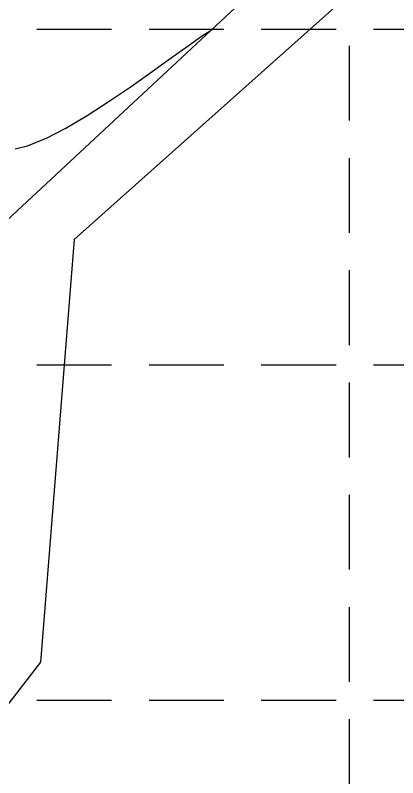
# Model space of a CAD drawing. Extents: x 5513 to 6525, y 3862 to 5479.
# Drawn here: x 6019.1 to 6047.9, y 4387.3 to 4444.6 of the extents above; entities that cross this region are included whole.
import ezdxf

# ---------------------------------------------------------------- set-up
doc = ezdxf.new("R2010")
doc.units = 0
doc.header["$LTSCALE"] = 50
doc.header["$MEASUREMENT"] = 0
doc.linetypes.add('HIDDEN', pattern=[0.375, 0.25, -0.125])
for name, color, linetype in [('CONT-MNR', 14, 'Continuous'), ('GRID', 254, 'HIDDEN'), ('v-topo-bndy', 140, 'Continuous'), ('V-TOPO-BNDY-2', 7, 'Continuous')]:
    doc.layers.add(name, color=color, linetype=linetype)

msp = doc.modelspace()

# ---------------------------------------------------------------- linework, layer by layer
at = {"layer": 'CONT-MNR', "color": 42, "elevation": 704}
for points in [[(6033.152, 4443.032), (6033.877, 4443.491)], [(6029.42, 4440.371), (6030.867, 4441.411)], [(6024.546, 4437.073), (6026.203, 4438.141)], [(6019.135, 4434.563), (6020.067, 4434.789)]]:
    msp.add_lwpolyline(points, dxfattribs=at)
at = {"layer": 'CONT-MNR', "color": 42, "extrusion": (0.572469, -0.819926, 0), "elevation": -189.167}
msp.add_lwpolyline([(7488.991, 704), (7490.239, 704)], dxfattribs=at)
at = {"layer": 'CONT-MNR', "color": 42, "extrusion": (0.583401, -0.812184, 0), "elevation": -88.832}
msp.add_lwpolyline([(7489.298, 704), (7490.853, 704)], dxfattribs=at)
at = {"layer": 'CONT-MNR', "color": 42, "extrusion": (0.576523, -0.817081, 0), "elevation": -152.039}
msp.add_lwpolyline([(7484.574, 704), (7486.5, 704)], dxfattribs=at)
at = {"layer": 'CONT-MNR', "color": 42, "extrusion": (-0.563121, 0.826374, 0), "elevation": 274.082}
msp.add_lwpolyline([(-7479.111, 704), (-7481.099, 704)], dxfattribs=at)
at = {"layer": 'CONT-MNR', "color": 42, "extrusion": (0.509733, -0.860333, 0), "elevation": -746.446}
msp.add_lwpolyline([(7442.962, 704), (7444.836, 704)], dxfattribs=at)
at = {"layer": 'CONT-MNR', "color": 42, "extrusion": (-0.459128, 0.88837, 0), "elevation": 1175.613}
msp.add_lwpolyline([(-7385.638, 704), (-7387.34, 704)], dxfattribs=at)
at = {"layer": 'CONT-MNR', "color": 42, "extrusion": (0.373967, -0.927442, 0), "elevation": -1861.705}
msp.add_lwpolyline([(7241.728, 704), (7243.188, 704)], dxfattribs=at)
at = {"layer": 'GRID', "color": 253, "linetype": 'HIDDEN', "ltscale": 0.45}
for p, q in [((6044.259, 3989.495), (6044.259, 5452.432)), ((5539.823, 4443.56), (6498.252, 4443.56)), ((5539.823, 4418.338), (6498.252, 4418.338)), ((5539.823, 4393.116), (6498.252, 4393.116))]:
    msp.add_line(p, q, dxfattribs=at)
at = {"layer": 'v-topo-bndy', "color": 7}
msp.add_polyline3d([(6390.667, 4475.666, 705.189), (6336.589, 4474.242, 704.716), (6279.148, 4474.105, 704.564), (6227.638, 4472.982, 704.807), (6177.256, 4475.081, 704.021), (6116.655, 4473.822, 704.237), (6066.617, 4473.982, 704.569), (6018.559, 4429.225, 703.734), (6015.699, 4395.529, 703.426)], dxfattribs=at)
at = {"layer": 'V-TOPO-BNDY-2', "color": 7}
msp.add_lwpolyline([(6474.745, 4488.723), (6453.14, 4474.748), (6399.762, 4469.666), (6070.6, 4469.666), (6023.576, 4427.738), (6021.035, 4395.975), (5922.232, 4268.089), (5881.696, 4269.691), (5864.714, 4317.203), (5891.403, 4373.106), (5877.423, 4411.221), (5810.065, 4411.221), (5787.707, 4457.393), (5654.263, 4462.475), (5576.738, 4466.287), (5564.715, 4465.972)], dxfattribs=at)

doc.saveas('drawing.dxf')
